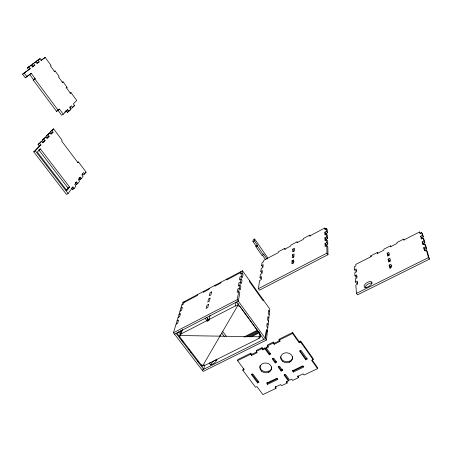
<?xml version="1.0" encoding="UTF-8"?>
<svg xmlns="http://www.w3.org/2000/svg" width="452" height="452" viewBox="0 0 452 452"><rect width="100%" height="100%" fill="white"/><g stroke="black" fill="none" stroke-linecap="round" stroke-linejoin="round"><path stroke-width="0.68" d="M243.933 368.838L242.995 369.295L242.848 370.307L255.527 387.251L256.928 386.573L262.906 394.573L275.929 388.392L275.042 387.194L280.613 384.545L281.5 385.748L287.099 383.093L286.218 381.883L288.308 380.889L284.059 375.064L285.5 374.38L289.743 380.205L291.839 379.211L292.726 380.426L298.376 377.742L297.495 376.522L303.173 373.827L304.049 375.053L317.558 368.64L317.558 367.623L312.078 359.899M317.558 368.64L311.671 360.357L313.146 359.651L313.157 358.645L300.71 341.079L299.235 341.802L299.196 342.786L300.67 342.062L300.71 341.079M262.652 266.934L261.651 265.51L262.053 262.623L263.618 261.793L263.821 260.284L278.319 252.611L278.409 251.741L284.607 248.459L284.534 249.323L290.772 246.018L290.834 245.159L297.1 241.843L297.049 242.696L303.354 239.357L303.388 238.509L309.716 235.159L309.693 236L324.79 228.006L325.762 229.48M305.789 359.843L299.552 351.097L301.021 350.385L307.253 359.137L305.789 359.843L305.812 358.837L299.981 350.65M298.376 377.742L298.416 376.714L297.828 375.9M293.28 372.058L292.393 370.832L302.925 365.792L303.806 367.03L293.28 372.058L293.331 371.036L292.743 370.216M299.196 342.786L292.591 333.48L292.647 332.514L279.065 339.22L278.986 340.198L279.895 341.463L274.178 344.283L273.268 343.017L273.358 342.04L267.68 344.848L267.573 345.831L268.488 347.085L266.375 348.125L270.737 354.108L269.29 354.814L264.934 348.837L265.041 347.854L262.934 348.887L262.827 349.876L264.934 348.837M288.308 380.889L288.37 379.855L284.517 374.567M289.766 362.131L289.822 361.12M287.099 383.093L287.161 382.059L286.574 381.251M293.003 263.392L293.082 262.183L292.06 260.691L293.727 259.821L293.54 262.832L291.862 263.708L292.06 260.691M293.382 257.437L293.455 256.261L292.45 254.792L294.088 253.928L293.907 256.855L292.258 257.719L292.45 254.792M293.743 251.657L293.817 250.51L292.828 249.058L294.444 248.204L294.269 251.046L292.636 251.905L292.828 249.058M282.568 370.357L279.63 366.323L278.189 367.018L281.133 371.047L282.568 370.357L282.641 369.34M281.133 371.047L281.206 370.03L278.635 366.504M279.895 341.463L279.974 340.486L274.268 343.3L274.178 344.283M275.929 388.392L276.008 387.353L275.421 386.55M275.234 362.967L272.268 358.899L273.714 358.199L276.675 362.267L275.234 362.967L275.325 361.956L272.731 358.402M267.527 384.358L266.635 383.155L276.946 378.222L277.839 379.437L267.527 384.358L267.629 383.324L267.036 382.522M268.895 372.199L268.991 371.177M269.29 354.814L269.392 353.82L265.041 347.854M266.375 348.125L266.482 347.142L268.064 346.362M266.477 340.006L269.81 309.055L242.515 270.754L182.659 302.467L173.472 332.762L203.191 371.408L266.477 340.006L237.227 299.682L242.515 270.754M202.146 370.052L265.454 338.593L266.42 329.807L267.426 331.197M265.448 338.593L266.42 329.807M262.827 349.876L261.911 348.622L262.024 347.639L256.397 350.419L256.273 351.407L257.188 352.656L251.578 355.419L250.657 354.176L250.792 353.187L237.707 359.645L237.549 360.645L244.255 369.623L242.848 370.307M257.634 382.968L251.312 374.493L252.724 373.81L259.047 382.29L257.634 382.968L257.753 381.934L251.866 374.036M260.691 334.875L260.279 337.209L259.002 338.418L205.14 365.256L203.321 365.606L200.931 364.792M259.002 338.418L259.64 333.231M263.38 300.038L263.267 300.981L249.594 281.805L249.741 280.895M267.454 258.9L267.612 257.629L254.634 238.984L253.273 239.724L252.962 241.56L256.024 245.95L255.905 246.702L262.007 255.442L263.38 254.713L263.482 253.956L266.979 258.979M251.578 355.419L251.707 354.424L250.792 353.187M324.79 228.006L324.813 229.435L326.463 228.559L326.513 231.277L324.858 232.153L324.898 234.916L326.57 234.034L326.626 236.831L324.943 237.718L324.988 240.56L326.683 239.667L326.745 242.549L325.033 243.442L325.078 246.374L326.802 245.47L327.819 247.007L327.994 254.679L259.493 290.167L258.437 288.675L259.561 280.573L261.194 279.72L261.612 276.624L259.99 277.471L261.019 278.929M259.99 277.471L260.414 274.415L262.024 273.573L262.431 270.562L260.832 271.403L261.849 272.844M260.832 271.403L261.245 268.437L262.832 267.601L263.228 264.674L261.651 265.51M263.38 254.713L257.278 245.961L257.391 245.216L254.329 240.82L254.634 238.984M238.125 303.518L237.752 305.592L202.829 365.549M179.811 337.277L179.952 335.124L181.15 333.921L235.328 305.925L235.967 302.473M240.984 271.567L240.532 274.002L242.069 273.189L243.069 274.59L242.538 277.534L241.532 276.127L239.984 276.94L239.43 279.924L240.989 279.104L242.001 280.517L241.458 283.545L240.436 282.121L238.865 282.946L238.294 286.014L239.876 285.184L240.905 286.613L240.345 289.732L239.306 288.291L237.718 289.122L237.13 292.28L238.729 291.444L239.775 292.89L238.289 301.151L174.551 334.169M219.943 336.164L220.209 334.875M226.915 279.02L226.718 279.929L240.82 272.46M204.705 364.73L203.688 369.284L176.099 333.367M202.728 365.239L202.445 366.487L177.557 334.056L178.077 332.271M221 282.15L220.796 283.059L214.903 286.184L215.118 285.268M205.18 318.304L207.31 321.157L208.897 320.332L210.027 315.541M207.31 321.157L207.965 318.411M209.265 288.37L209.033 289.286L203.197 292.376L203.445 291.455M197.648 294.523L197.394 295.45L183.834 302.631M181.15 333.921L182.427 329.457M181.269 330.406L179.794 335.52L260.459 336.813L260.606 335.491L260.166 334.141L249.962 320.039M184.117 301.693L183.348 304.241L181.885 305.015M71.778 188.439L72.58 189.49L74.134 188.552L75.964 186.043L74.766 184.472L76.58 182.009L77.767 183.574L76.23 184.506L75.439 183.461M77.767 183.574L79.541 181.139L78.365 179.585L80.123 177.201L81.292 178.743L79.778 179.664L78.998 178.636M81.292 178.743L83.015 176.382L81.857 174.845L83.563 172.528L84.71 174.048L83.219 174.958L82.456 173.947M84.71 174.048L86.117 172.122L78.462 161.946L77.473 162.556M72.58 189.49L73.314 188.484M76.23 184.506L76.947 183.529M79.778 179.664L80.473 178.715M78.462 161.946L77.925 162.635L61.619 140.967L62.195 140.323L53.573 128.86L51.935 130.56L53.127 132.142L51.161 134.204L49.957 132.611L47.952 134.696L49.166 136.301L47.144 138.431L45.918 136.815L43.85 138.962L45.087 140.589L42.996 142.781L41.754 141.143L39.623 143.357L40.878 145.002L39.318 145.996L33.742 151.838L66.529 194.456L68.111 193.501L72.925 186.97L74.134 188.552M69.546 187.038L66.879 190.608L37.313 152.098L40.341 148.877L69.546 187.038L67.981 187.987L66.065 190.546M33.742 151.838L35.329 150.832L40.878 145.002M42.663 142.493L43.545 141.566L42.307 139.945L45.918 136.815M46.833 138.12L49.166 136.301M50.839 133.928L53.127 132.142M39.318 145.996L38.058 144.352L41.754 141.143M47.646 137.267L46.432 135.668L49.957 132.611M51.63 133.097L50.432 131.515L53.573 128.86M68.93 111.378L67.687 109.7L66.105 110.717L67.342 112.395L70.84 109.401L69.614 107.734L71.501 105.802L72.721 107.457L71.156 108.463L69.941 106.808M72.721 107.457L74.574 105.542L73.365 103.898L76.721 100.468L71.009 92.671L69.987 93.338M67.342 112.395L70.84 109.401M63.269 114.215L59.461 109.09L57.85 110.135L61.658 115.249L63.269 114.215L67.687 109.7M64.619 112.232L66.105 110.717M28.623 69.681L27.306 67.907L28.928 66.823L30.244 68.591L22.6 74.179L25.278 77.755L31.233 73.354L35.183 78.665L33.205 80.027L56.573 111.39L59.461 109.09M56.573 111.39L57.85 110.135M71.009 92.671L70.439 93.225L66.478 87.824L67.066 87.281L63.099 81.868L62.071 82.541M63.099 81.868L62.506 82.4L58.511 76.953L59.116 76.433L55.11 70.964L54.082 71.648M55.11 70.964L54.494 71.472L50.46 65.969L51.087 65.472L45.194 57.427L40.878 60.54M33.205 80.027L35.183 78.665M25.278 77.755L31.233 73.354M32.058 67.122L34.781 65.207L33.488 63.455L31.894 64.529L33.188 66.274M22.6 74.179L30.244 68.591M34.781 65.207L32.527 66.885L31.228 65.128L27.306 67.907M39.177 61.918L37.606 62.975L36.341 61.257L37.911 60.195L39.177 61.918L36.996 63.551L35.719 61.817L31.894 64.529M45.194 57.427L41.33 60.314L40.07 58.607L36.341 61.257M28.928 66.823L31.228 65.128M33.488 63.455L35.719 61.817M37.911 60.195L40.07 58.607M66.037 87.954L67.066 87.281M73.54 106.209L74.574 105.542M50.432 131.515L51.935 130.56M46.432 135.668L47.952 134.696M42.307 139.945L43.85 138.962M38.058 144.352L39.623 143.357M43.471 141.645L45.087 140.589M39.296 149.539L40.341 148.877M85.129 172.726L86.117 172.122M79.111 177.817L80.123 177.201M75.557 182.631L76.58 182.009M75.49 182.721L76.512 182.099M71.891 187.597L72.925 186.97M252.962 241.56L254.329 240.82M256.024 245.95L257.391 245.216M255.905 246.702L257.278 245.961M180.947 308.094L182.422 307.315L181.489 310.434L180.003 311.219M325.864 235.023L325.835 233.639L327.497 232.769L327.434 230.04L326.463 228.559M179.043 314.383L180.54 313.598L179.574 316.801L178.071 317.592M325.96 240.362L325.937 239.221L327.621 238.34L327.559 235.532L326.57 234.034M177.082 320.841L178.596 320.05L177.608 323.349L176.082 324.14M293.082 262.183L294.19 261.606M326.067 246.142L326.045 244.967L327.751 244.074L327.689 241.182L326.683 239.667M173.472 332.762L237.227 299.682M258.437 288.675L326.954 253.12L326.802 245.47M356.538 270.618L355.436 271.172L354.492 269.737L354.238 266.799L355.877 265.968L355.741 264.426L370.911 256.713L370.793 255.832L377.279 252.532L377.895 253.493M390.963 246.848L390.347 245.882L383.799 249.216L383.94 250.086L377.409 253.408L377.279 252.532M404.161 240.142L403.551 239.164L396.935 242.532L397.105 243.391L390.505 246.747L390.347 245.882M420.45 233.469L419.535 231.989L403.738 240.018L403.551 239.164M421.885 238.837L421.58 237.707L423.321 236.831L422.563 234.051L421.648 232.565L419.925 233.441L419.535 231.989M354.492 269.737L356.142 268.9L356.408 271.878L354.747 272.72L355.006 275.743L355.961 277.195L357.08 276.63M387.127 253.205L388.816 252.346L389.325 255.239L387.618 256.103L387.127 253.205L388.257 255.832M423.411 244.56L423.1 243.396L424.863 242.509L424.089 239.645L423.157 238.142L421.405 239.029L420.659 236.21L422.4 235.334L421.648 232.565M388.059 254.668L389.189 254.097M355.006 275.743L356.679 274.901L356.956 277.963L355.266 278.811L355.532 281.924L356.504 283.393L357.634 282.828M388.121 259.047L389.839 258.177L390.364 261.16L388.63 262.03L388.121 259.047L389.07 260.527L389.274 261.725M425.146 251.052L424.665 249.255L426.456 248.357L425.654 245.408L424.716 243.882L422.936 244.781L422.168 241.882L423.931 240.989L423.157 238.142M389.07 260.527L390.212 259.951M243.865 337.034L257.702 330.09M245.323 337.102L257.691 330.898M355.532 281.924L357.233 281.071L357.515 284.229L355.803 285.082L356.509 293.348L357.504 294.845L429.4 259.177L427.27 251.346L426.315 249.803L424.507 250.707L423.716 247.719L425.507 246.82L424.716 243.882M389.149 265.064L390.89 264.188L391.432 267.256L389.669 268.138L389.149 265.064L390.104 266.561L390.426 268.415M247.724 336.842L258.262 331.565M249.431 336.938L259.324 331.983M390.104 266.561L391.85 265.686M251.075 336.909L259.103 332.892M356.509 293.348L428.428 257.606L426.315 249.803M237.549 360.645L250.657 354.176M256.273 351.407L261.911 348.622M267.573 345.831L273.268 343.017M278.986 340.198L292.591 333.48M251.707 354.424L256.685 351.972M269.392 353.82L270.352 353.351M275.325 361.956L276.279 361.493M281.206 370.03L282.161 369.566M257.753 381.934L258.691 381.488M305.812 358.837L307.275 358.131M267.629 383.324L277.313 378.697M293.331 371.036L303.219 366.306M235.328 305.925L237.752 305.592L240.136 306.722L249.131 318.897M178.693 331.762L180.393 333.977M38.77 149.872L67.981 187.987M181.342 339.695L183.06 341.932M188.648 349.21L189.507 350.328M190.365 351.447L191.224 352.566M197.671 360.962L198.53 362.08M35.329 150.832L68.111 193.501M180.224 330.966L181.071 332.079M29.606 74.444L33.561 79.744M221.796 333.13L224.294 336.474M24.244 73.071L26.922 76.654M206.767 317.479L208.897 320.332M34.827 78.947L58.195 110.344M222.531 331.214L226.271 336.243M262.024 347.639L262.934 348.887M236.656 301.998L263.832 339.401M273.358 342.04L274.268 343.3M267.787 327.824L266.787 326.44L267.155 323.123L268.143 324.502M268.499 321.225L267.516 319.852L267.872 316.626L268.844 317.993M269.189 314.807L268.222 313.445L268.567 310.309L269.528 311.66M292.647 332.514L299.235 341.802M300.67 342.062L313.146 359.651M262.505 255.239L265.618 259.697M284.607 248.459L285.257 249.414M297.1 241.843L297.749 242.803M309.716 235.159L310.366 236.13M326.954 253.12L327.994 254.679M326.745 242.549L327.751 244.074M325.033 243.442L326.045 244.967M324.858 232.153L325.835 233.639M326.626 236.831L327.621 238.34M324.943 237.718L325.937 239.221M326.513 231.277L327.497 232.769M370.793 255.832L371.414 256.787M423.716 247.719L424.665 249.255M428.428 257.606L429.4 259.177M423.931 240.989L424.863 242.509M420.659 236.21L421.58 237.707M425.507 246.82L426.456 248.357M422.168 241.882L423.1 243.396M422.4 235.334L423.321 236.831M181.467 331.508L181.331 330.615M365.052 287.901A4.48 2.096 -32.5 0 1 367.719 284.285A4.48 2.096 -32.5 0 1 372.256 283.127M271.748 366.945A5.921 4.904 7.6 0 1 265.313 371.759A5.921 4.904 7.6 0 1 260.086 365.578M292.664 356.826A5.978 4.983 6 0 1 286.873 361.764A5.978 4.983 6 0 1 280.737 356.741M210.818 365.193A4.266 1.825 -39 0 1 213.016 361.594A4.266 1.825 -39 0 1 217.113 359.905M216.757 359.21A4.266 1.814 -39 0 1 212.756 364.024A4.266 1.814 -39 0 1 210.061 362.549M208.547 304.382L207.756 307.609L206.191 308.428L206.993 305.196L208.547 304.382M210.09 298.066L209.321 301.202L207.779 302.015L208.558 298.874L210.09 298.066M211.592 291.924L210.847 294.975L209.327 295.777L210.078 292.721L211.592 291.924M366.278 287.382A4.48 2.085 -32.5 0 0 371.939 282.483A4.48 2.085 -32.5 0 0 365.798 283.5A4.48 2.085 -32.5 0 0 366.278 287.382M282.523 361.267A5.989 4.989 6 0 0 292.45 359.12A5.989 4.989 6 0 0 284.929 352.922A5.989 4.989 6 0 0 282.523 361.267M261.719 371.341A5.932 4.91 7.6 0 0 271.511 369.233A5.932 4.91 7.6 0 0 264.002 363.12A5.932 4.91 7.6 0 0 261.719 371.341"/></g></svg>
